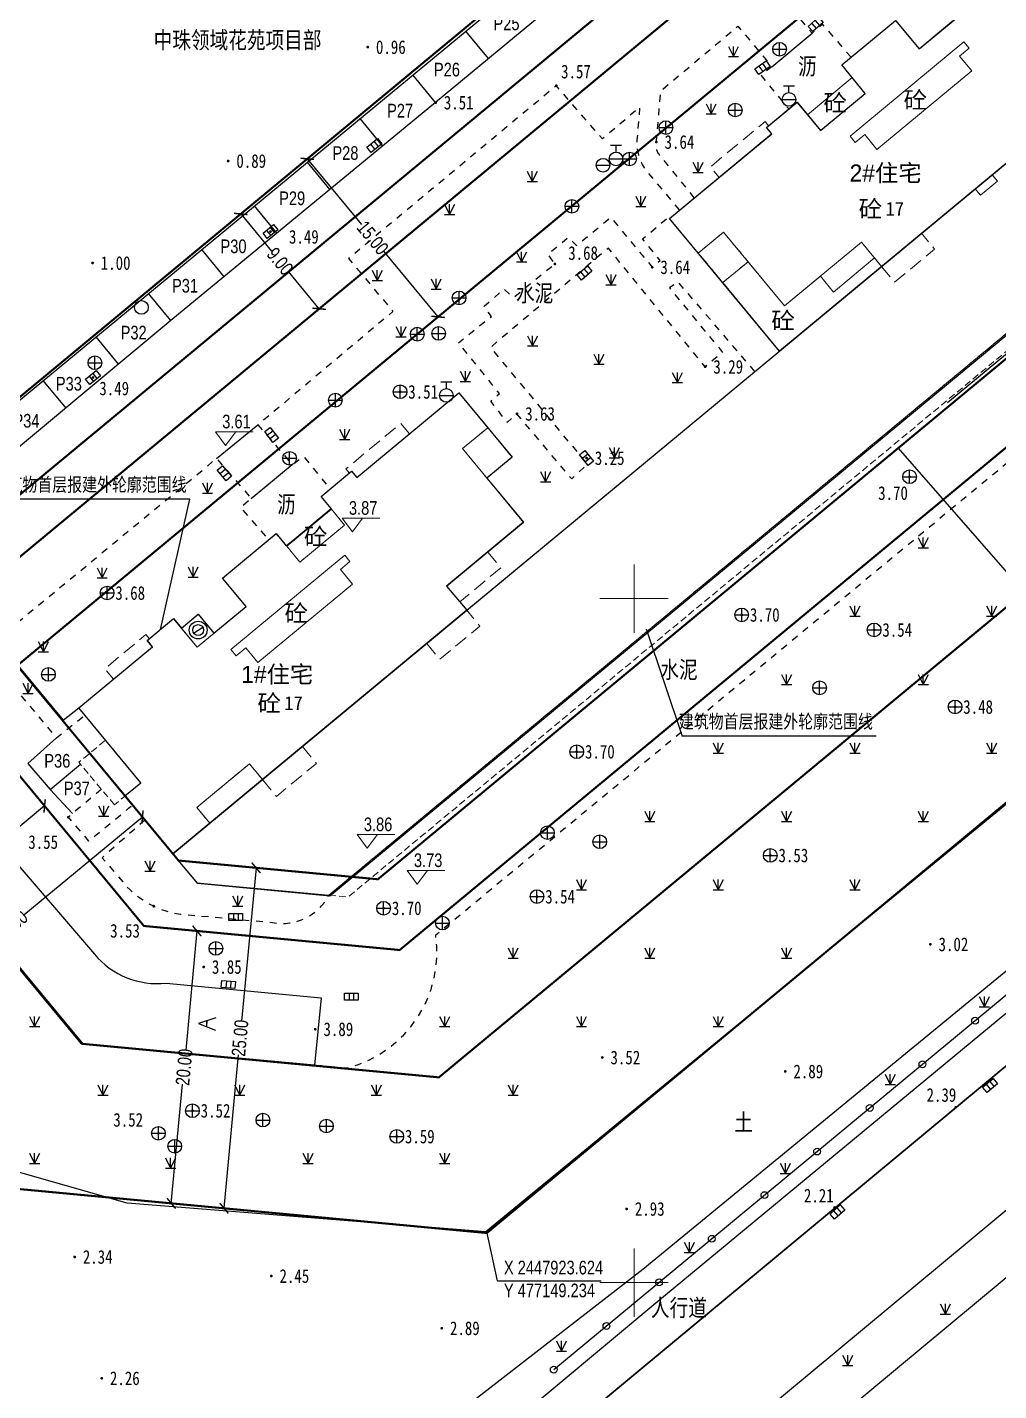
# Model space of a CAD drawing. Extents: x 477039 to 477331, y 2447846 to 2448149.
# Drawn here: x 477115.6 to 477186.7, y 2447912.1 to 2448011.8 of the extents above; entities that cross this region are included whole.
import ezdxf
from ezdxf.enums import TextEntityAlignment as Align

# ---------------------------------------------------------------- set-up
doc = ezdxf.new("R2010")
doc.units = 0
doc.header["$LTSCALE"] = 0.5
doc.header["$PDMODE"] = 34
doc.header["$PDSIZE"] = 0.2
for name, pattern in [('X32', [1.5, 1, -0.5]), ('X5', [3, 2, -1]), ('X6', [2, 1, -1])]:
    doc.linetypes.add(name, pattern=pattern)
doc.layers.get('0').update_dxf_attribs({"linetype": 'CONTINUOUS'})
doc.layers.get('Defpoints').update_dxf_attribs({"linetype": 'CONTINUOUS'})
doc.layers.add('ASSIST', color=7, linetype='CONTINUOUS', plot=False)
for name, color, linetype in [('DLSS', 4, 'CONTINUOUS'), ('GCD', 1, 'CONTINUOUS'), ('GXYZ', 2, 'CONTINUOUS'), ('JMD', 6, 'CONTINUOUS'), ('TK', 7, 'CONTINUOUS'), ('ZBTZ', 3, 'CONTINUOUS'), ('ZJ', 7, 'CONTINUOUS'), ('商业', 18, 'CONTINUOUS'), ('规划检验设计', 7, 'CONTINUOUS'), ('规划要素信息', 7, 'CONTINUOUS')]:
    doc.layers.add(name, color=color, linetype=linetype)
doc.styles.get("Standard").update_dxf_attribs({"font": 'rs.shx', "bigfont": 'hztxt.shx'})
doc.styles.add('正等线体', font='simhei.ttf')
doc.styles.add('细等线体', font='长等线体.TTF', dxfattribs={"width": 0.8})
doc.linetypes.add('1161', pattern='A,0,[149,AAA.SHX,S=0.15,R=0,X=0,Y=0],-1.6', length=1.6)
doc.linetypes.add('444', pattern='A,4.5,[145,AAA.SHX,S=1,R=0,X=0,Y=1],4.5,-0.5,[146,AAA.SHX,S=1,R=0,X=0,Y=0],-0.5', length=10)
doc.dimstyles.get("Standard").update_dxf_attribs({"dimtxt": 0.18, "dimasz": 0.18, "dimexe": 0.18, "dimexo": 0.0625, "dimgap": 0.09, "dimtad": 0, "dimtih": 1, "dimtoh": 1, "dimdec": 4, "dimzin": 0, "dimdsep": 46, "dimtxsty": 'Standard', "dimcen": 0.09, "dimadec": 0, "dimazin": 0, "dimtfac": 1, "dimtdec": 4, "dimtofl": 0, "dimtmove": 0, "dimatfit": 3, "dimfxl": 0, "dimtolj": 1, "dimtzin": 0, "dimarcsym": 0})

# ---------------------------------------------------------------- blocks, each defined once
blk = doc.blocks.new('gc043')
for p, q in [((-1, 0), (1, 0)), ((0, -1), (0, 1))]:
    blk.add_line(p, q)
blk.add_circle((0, 0), 1)
blk = doc.blocks.new('gc041')
for p, q in [((-1, 0.5), (1, 0.5)), ((-1, -0.5), (-1, 0.5)), ((-0.33, 0.5), (-0.33, -0.5)), ((0.33, 0.5), (0.33, -0.5)), ((1, 0.5), (1, -0.5)), ((1, -0.5), (-1, -0.5))]:
    blk.add_line(p, q)
blk = doc.blocks.new('gc042')
blk.add_line((-1, 0), (1, 0))
blk.add_circle((0, 0), 1)
blk = doc.blocks.new('gc188')
blk.add_circle((0, 0), 1)
blk = doc.blocks.new('gc133')
for p, q in [((-0.8, 2), (0.8, 2)), ((0, 1), (0, 2)), ((-1, 0), (1, 0))]:
    blk.add_line(p, q)
blk.add_circle((0, 0), 1)
blk = doc.blocks.new('gc290')
for points in [[(-0.9, 2.5), (0, 0), (0.9, 2.5)], [(0, 1.2), (-0.43, 1.2), (0.43, 1.2)]]:
    blk.add_lwpolyline(points)
blk = doc.blocks.new('gc170')
at = {"linetype": 'Continuous'}
blk.add_circle((0, 0), 0.5, dxfattribs=at)
blk = doc.blocks.new('gc124')
for p, q in [((-0.75, 1.5), (0, 0)), ((-0.75, 0), (0.75, 0)), ((0, 0), (0, 1.5)), ((0, 0), (0.75, 1.5))]:
    blk.add_line(p, q)
blk = doc.blocks.new('_ArchTick')
at = {"color": 0, "linetype": 'ByBlock', "const_width": 0.15}
blk.add_lwpolyline([(-0.5, -0.5), (0.5, 0.5)], dxfattribs=at)
blk = doc.blocks.new('*D46')
at = {"color": 0, "linetype": 'Continuous', "lineweight": -2}
for p, q in [((477128.029, 2447945.706), (477127.209, 2447936.982)), ((477133.443, 2447945.197), (477127.849, 2447945.722)), ((477126.157, 2447925.793), (477126.977, 2447934.517)), ((477131.571, 2447925.284), (477125.978, 2447925.81))]:
    blk.add_line(p, q, dxfattribs=at)
at = {"layer": 'Defpoints', "color": 0, "linetype": 'Continuous'}
for p in [(477128.029, 2447945.706), (477133.505, 2447945.191), (477131.633, 2447925.279)]:
    blk.add_point(p, dxfattribs=at)
at = {"color": 0, "linetype": 'Continuous', "lineweight": -2, "xscale": 0.7, "yscale": 0.7, "zscale": 0.7}
for p, rotation in [((477128.029, 2447945.706), 84.6298051148833), ((477126.157, 2447925.793), 264.6298051148833)]:
    blk.add_blockref('_ArchTick', p, dxfattribs=dict(at, rotation=rotation))
at = {"color": 0, "linetype": 'Continuous', "insert": (477127.093, 2447935.749), "char_height": 1, "attachment_point": 5, "rotation": 84.62981, "style": '细等线体'}
blk.add_mtext('\\A1;20.00', dxfattribs=at)
blk = doc.blocks.new('*D47')
at = {"color": 0, "linetype": 'Continuous', "lineweight": -2}
for p, q in [((477131.176, 2447950.432), (477132.534, 2447950.304)), ((477132.354, 2447950.321), (477131.3, 2447939.108)), ((477130.015, 2447925.431), (477131.069, 2447936.643)), ((477128.837, 2447925.541), (477130.194, 2447925.414))]:
    blk.add_line(p, q, dxfattribs=at)
at = {"layer": 'Defpoints', "color": 0, "linetype": 'Continuous'}
for p in [(477131.114, 2447950.438), (477132.354, 2447950.321), (477128.774, 2447925.547)]:
    blk.add_point(p, dxfattribs=at)
at = {"color": 0, "linetype": 'Continuous', "lineweight": -2, "xscale": 0.7, "yscale": 0.7, "zscale": 0.7}
for p, rotation in [((477132.354, 2447950.321), 84.6298051163358), ((477130.015, 2447925.431), 264.6298051163358)]:
    blk.add_blockref('_ArchTick', p, dxfattribs=dict(at, rotation=rotation))
at = {"color": 0, "linetype": 'Continuous', "insert": (477131.185, 2447937.876), "char_height": 1, "attachment_point": 5, "rotation": 84.62981, "style": '细等线体'}
blk.add_mtext('\\A1;25.00', dxfattribs=at)
blk = doc.blocks.new('*D48')
at = {"color": 0, "linetype": 'Continuous', "lineweight": -2}
for p, q in [((477115.491, 2447956.528), (477117.005, 2447954.701)), ((477116.89, 2447954.84), (477110.142, 2447949.251)), ((477101.486, 2447942.083), (477108.235, 2447947.672)), ((477100.088, 2447943.772), (477101.601, 2447941.945))]:
    blk.add_line(p, q, dxfattribs=at)
at = {"layer": 'Defpoints', "color": 0, "linetype": 'Continuous'}
for p in [(477115.452, 2447956.577), (477116.89, 2447954.84), (477100.048, 2447943.82)]:
    blk.add_point(p, dxfattribs=at)
at = {"color": 0, "linetype": 'Continuous', "lineweight": -2, "xscale": 0.7, "yscale": 0.7, "zscale": 0.7}
for p, rotation in [((477116.89, 2447954.84), 39.62991727155428), ((477101.486, 2447942.083), 219.6299172715542)]:
    blk.add_blockref('_ArchTick', p, dxfattribs=dict(at, rotation=rotation))
at = {"color": 0, "linetype": 'Continuous', "insert": (477109.188, 2447948.462), "char_height": 1, "attachment_point": 5, "rotation": 39.62992, "style": '细等线体'}
blk.add_mtext('\\A1;20.00', dxfattribs=at)
blk = doc.blocks.new('*D49')
at = {"color": 0, "linetype": 'Continuous', "lineweight": -2}
for p, q in [((477120.139, 2447958.756), (477124.163, 2447953.897)), ((477124.048, 2447954.035), (477115.374, 2447946.852)), ((477104.794, 2447938.09), (477113.467, 2447945.273)), ((477100.884, 2447942.81), (477104.908, 2447937.951))]:
    blk.add_line(p, q, dxfattribs=at)
at = {"layer": 'Defpoints', "color": 0, "linetype": 'Continuous'}
for p in [(477120.099, 2447958.804), (477124.048, 2447954.035), (477100.844, 2447942.858)]:
    blk.add_point(p, dxfattribs=at)
at = {"color": 0, "linetype": 'Continuous', "lineweight": -2, "xscale": 0.7, "yscale": 0.7, "zscale": 0.7}
for p, rotation in [((477124.048, 2447954.035), 39.62991727020817), ((477104.794, 2447938.09), 219.6299172702082)]:
    blk.add_blockref('_ArchTick', p, dxfattribs=dict(at, rotation=rotation))
at = {"color": 0, "linetype": 'Continuous', "insert": (477114.421, 2447946.063), "char_height": 1, "attachment_point": 5, "rotation": 39.62992, "style": '细等线体'}
blk.add_mtext('\\A1;25.00', dxfattribs=at)
blk = doc.blocks.new('*D50')
at = {"color": 0, "linetype": 'Continuous', "lineweight": -2}
for p, q in [((477132.714, 2447999.34), (477131.099, 2447998.003)), ((477131.238, 2447998.118), (477133.486, 2447995.403)), ((477136.978, 2447991.186), (477134.73, 2447993.901)), ((477138.455, 2447992.409), (477136.84, 2447991.071))]:
    blk.add_line(p, q, dxfattribs=at)
at = {"layer": 'Defpoints', "color": 0, "linetype": 'Continuous'}
for p in [(477132.762, 2447999.38), (477131.238, 2447998.118), (477138.503, 2447992.449)]:
    blk.add_point(p, dxfattribs=at)
at = {"color": 0, "linetype": 'Continuous', "lineweight": -2, "xscale": 0.7, "yscale": 0.7, "zscale": 0.7}
for p, rotation in [((477131.238, 2447998.118), 129.6293051968561), ((477136.978, 2447991.186), 309.6293051968562)]:
    blk.add_blockref('_ArchTick', p, dxfattribs=dict(at, rotation=rotation))
at = {"color": 0, "linetype": 'Continuous', "insert": (477134.108, 2447994.652), "char_height": 1, "attachment_point": 5, "rotation": 309.62931, "style": '细等线体'}
blk.add_mtext('\\A1;9.00', dxfattribs=at)
blk = doc.blocks.new('*D51')
at = {"color": 0, "linetype": 'Continuous', "lineweight": -2}
for p, q in [((477135.891, 2448001.972), (477136.242, 2448002.262)), ((477136.103, 2448002.147), (477140.071, 2447997.356)), ((477145.671, 2447990.594), (477141.703, 2447995.385)), ((477145.459, 2447990.419), (477145.809, 2447990.709))]:
    blk.add_line(p, q, dxfattribs=at)
at = {"layer": 'Defpoints', "color": 0, "linetype": 'Continuous'}
for p in [(477135.843, 2448001.932), (477136.103, 2448002.147), (477145.41, 2447990.379)]:
    blk.add_point(p, dxfattribs=at)
at = {"color": 0, "linetype": 'Continuous', "lineweight": -2, "xscale": 0.7, "yscale": 0.7, "zscale": 0.7}
for p, rotation in [((477136.103, 2448002.147), 129.6293051971629), ((477145.671, 2447990.594), 309.6293051971628)]:
    blk.add_blockref('_ArchTick', p, dxfattribs=dict(at, rotation=rotation))
at = {"color": 0, "linetype": 'Continuous', "insert": (477140.887, 2447996.371), "char_height": 1, "attachment_point": 5, "rotation": 309.62931, "style": '细等线体'}
blk.add_mtext('\\A1;15.00', dxfattribs=at)
blk = doc.blocks.new('gc011')
for p, q in [((-0.67, -0.44), (0.67, 0.44)), ((0.8, 0), (0.8, 0))]:
    blk.add_line(p, q)
for radius in [1.3, 0.8]:
    blk.add_circle((0, 0), radius)
blk = doc.blocks.new('GC200')
at = {"linetype": 'Continuous', "const_width": 0.2, "flags": 128}
blk.add_lwpolyline([(-0.1, 0, 1), (0.1, 0, 1)], format="xyb", close=True, dxfattribs=at)

msp = doc.modelspace()

# ---------------------------------------------------------------- linework, layer by layer
at = {"color": 10, "linetype": 'Continuous', "const_width": 0.15, "flags": 128}
msp.add_lwpolyline([(477138.842, 2448044.767), (477158.666, 2448020.832), (477086.063, 2447960.707), (477114.033, 2447926.933), (477149.234, 2447923.624), (477275.025, 2448027.799), (477211.297, 2448104.762)], close=True, dxfattribs=at)
at = {"color": 10, "linetype": 'X5', "const_width": 0.15, "flags": 128}
for points in [[(477169.798, 2448018.365), (477107.207, 2447966.532), (477124.153, 2447946.07), (477142.858, 2447944.312), (477256.878, 2448038.739), (477209.094, 2448096.446), (477147.423, 2448045.381), (477169.798, 2448018.365)], [(477149.734, 2448047.294), (477175.936, 2448015.658), (477114.885, 2447965.1), (477126.683, 2447950.854), (477141.264, 2447949.483), (477251.379, 2448040.676), (477206.784, 2448094.533)]]:
    msp.add_lwpolyline(points, dxfattribs=at)
at = {"color": 10, "linetype": 'Continuous', "flags": 128}
for points in [[(477179.326, 2447981.005), (477203.461, 2447953.419)], [(477149.234, 2447923.624), (477149.982, 2447920.131), (477157.606, 2447920.131)]]:
    msp.add_lwpolyline(points, dxfattribs=at)
at = {"layer": 'ASSIST', "linetype": 'Continuous', "flags": 128}
msp.add_lwpolyline([(477154.129, 2447913.64), (477203.68, 2447954.654)], dxfattribs=at)
at = {"layer": 'DLSS', "linetype": 'Continuous', "flags": 128}
msp.add_lwpolyline([(477310, 2448026.798), (477240.931, 2447969.724), (477199.53, 2447935.513), (477144.651, 2447889.919), (477147.066, 2447887.013), (477201.941, 2447932.603), (477243.338, 2447966.811), (477310, 2448021.896)], dxfattribs=at)
at = {"layer": 'DLSS', "linetype": 'X6', "flags": 128}
for points in [[(477175.872, 2448009.575), (477173.785, 2448012.001), (477173.017, 2448011.34), (477170.594, 2448014.289), (477180.01, 2448022.043), (477184.21, 2448017.003)], [(477168.834, 2447986.599), (477163.225, 2447993.145), (477162.595, 2447992.709), (477166.478, 2447987.997), (477165.202, 2447986.945), (477158.122, 2447995.623), (477149.503, 2447988.359), (477156.568, 2447979.829), (477155.443, 2447978.746), (477151.438, 2447983.506), (477150.726, 2447982.866), (477149.526, 2447984.434), (477150.156, 2447984.993), (477147.154, 2447988.7), (477149.565, 2447990.619), (477149.042, 2447991.364), (477150.486, 2447992.632), (477151.161, 2447991.999), (477154.209, 2447994.461), (477153.697, 2447995.159), (477155.186, 2447996.415), (477155.788, 2447995.808), (477158.294, 2447997.87), (477161.326, 2447994.225), (477161.902, 2447994.706), (477160.628, 2447996.303), (477162.528, 2447997.874)], [(477113.359, 2447966.974), (477129.459, 2447980.24), (477132.001, 2447977.328), (477131.235, 2447976.643), (477133.281, 2447974.285)], [(477121.041, 2447956.062), (477118.617, 2447954.016), (477120.104, 2447952.275), (477123.036, 2447954.67), (477123.328, 2447954.905)]]:
    msp.add_lwpolyline(points, dxfattribs=at)
for points in [[(477164.409, 2447999.296), (477161.97, 2448002.315, -0.25683), (477161.634, 2448003.379), (477161.964, 2448007.126), (477167.598, 2448011.847), (477170.069, 2448008.881), (477169.289, 2448008.234), (477171.312, 2448005.796)], [(477136.634, 2447935.901), (477139.059, 2447935.699, 0.382033), (477145.495, 2447945.416), (477222.588, 2448009.104), (477222.731, 2448009.22)], [(477163.335, 2447998.406), (477160.842, 2448001.37, -0.174598), (477160.239, 2448003.541), (477160.438, 2448005.931), (477157.69, 2448003.601), (477154.317, 2448007.49), (477139.122, 2447994.858), (477142.37, 2447990.991), (477132.489, 2447982.691), (477135.002, 2447979.794), (477135.821, 2447980.398), (477137.772, 2447978.007)], [(477111.076, 2447969.72), (477109.986, 2447969.786, 0.309202), (477110.679, 2447963.773), (477111.585, 2447962.537), (477113.911, 2447964.396), (477117.767, 2447959.811), (477119.832, 2447961.476)], [(477124.232, 2447953.815), (477121.099, 2447951.062), (477122.925, 2447948.929, 0.183807), (477127.136, 2447946.907), (477133.569, 2447946.326, 0.332739), (477137.687, 2447948.325)]]:
    msp.add_lwpolyline(points, format="xyb", dxfattribs=at)
at = {"layer": 'DLSS', "linetype": 'Continuous', "const_width": 0.125, "flags": 128}
msp.add_lwpolyline([(477092.279, 2447953.201), (477083.058, 2447945.599, 0.257337), (477083.036, 2447939.386), (477085.124, 2447936.656), (477099.959, 2447918.751), (477115.255, 2447900.55), (477118.328, 2447903.305), (477119.258, 2447902.454, 0.395981), (477145.799, 2447901.482), (477196.355, 2447943.423), (477258.193, 2447994.519), (477266.458, 2448001.311, 0.302954), (477268.495, 2448009.535)], format="xyb", dxfattribs=at)
at = {"layer": 'JMD', "linetype": '444', "flags": 128}
for points in [[(477251.806, 2448055.608), (477211.313, 2448104.375), (477189.559, 2448086.436), (477139.189, 2448044.837), (477159.048, 2448020.848), (477105.393, 2447976.522), (477107.031, 2447974.614)], [(477110.169, 2447970.811), (477118.236, 2447961.11), (477119.389, 2447962.011)]]:
    msp.add_lwpolyline(points, dxfattribs=at)
at = {"layer": 'JMD', "linetype": 'Continuous', "lineweight": 0, "flags": 128}
for points in [[(477239.533, 2448043.491), (477244.829, 2448037.1), (477137.687, 2447948.325), (477128.028, 2447949.232), (477126.216, 2447951.419)], [(477184.417, 2448013.148), (477180.843, 2448010.179), (477179.114, 2448012.261), (477175.187, 2448009.007), (477175.952, 2448008.083), (477172.68, 2448005.371), (477171.914, 2448006.295), (477169.681, 2448004.445), (477170.064, 2448003.983), (477162.598, 2447997.795), (477164.7, 2447995.253), (477166.548, 2447996.784), (477171.014, 2447991.394), (477176.636, 2447996.052), (477178.103, 2447994.281), (477184.956, 2447999.959), (477185.339, 2447999.497), (477186.571, 2448000.518), (477186.188, 2448000.98), (477193.041, 2448006.658)], [(477172.68, 2448005.371), (477173.637, 2448004.216), (477176.91, 2448006.928), (477175.952, 2448008.083)], [(477170.635, 2447988.091), (477147.76, 2447969.147)]]:
    msp.add_lwpolyline(points, dxfattribs=at)
at = {"layer": 'JMD', "linetype": 'X32', "lineweight": 0, "flags": 128}
msp.add_lwpolyline([(477137.687, 2447948.325), (477139.095, 2447948.193), (477245.467, 2448036.33), (477244.829, 2448037.1)], close=True, dxfattribs=at)
at = {"layer": 'JMD', "linetype": 'Continuous', "flags": 128}
msp.add_lwpolyline([(477218.143, 2448013.461), (477182.934, 2447984.307)], dxfattribs=at)
at = {"layer": 'JMD', "linetype": 'Continuous', "lineweight": 0, "flags": 128}
for points in [[(477184.116, 2448010.691), (477175.8, 2448003.8), (477176.182, 2448003.338), (477176.875, 2448003.913), (477177.769, 2448002.835), (477184.699, 2448008.577), (477183.806, 2448009.655), (477184.499, 2448010.229)], [(477166.487, 2447993.097), (477170.635, 2447988.091), (477178.103, 2447994.281), (477177.593, 2447994.897), (477174.589, 2447992.408), (477173.632, 2447993.563), (477171.014, 2447991.394), (477168.335, 2447994.628)], [(477147.194, 2447985.034), (477139.724, 2447978.845), (477139.342, 2447979.307), (477137.109, 2447977.457), (477137.874, 2447976.533), (477134.601, 2447973.821), (477133.837, 2447974.745), (477129.909, 2447971.492), (477131.631, 2447969.413), (477128.051, 2447966.446), (477126.328, 2447968.525), (477124.404, 2447966.93), (477124.786, 2447966.468), (477119.396, 2447962.002), (477123.926, 2447956.535), (477122.771, 2447955.577), (477126.216, 2447951.419), (477126.28, 2447951.342), (477128.975, 2447953.575), (477128.975, 2447953.575), (477128.018, 2447954.73), (477131.868, 2447957.92), (477132.826, 2447956.765), (477132.826, 2447956.765), (477147.764, 2447969.143), (477146.297, 2447970.914), (477151.918, 2447975.571), (477147.451, 2447980.962), (477149.299, 2447982.493)], [(477134.601, 2447973.821), (477135.558, 2447972.666), (477138.832, 2447975.376), (477137.874, 2447976.533)], [(477130.522, 2447966.285), (477130.904, 2447965.823), (477131.598, 2447966.397), (477132.491, 2447965.319), (477139.421, 2447971.061), (477138.528, 2447972.139), (477139.221, 2447972.713), (477138.838, 2447973.175)], [(477126.902, 2447967.832), (477128.134, 2447968.853), (477129.283, 2447967.467), (477128.051, 2447966.446)]]:
    msp.add_lwpolyline(points, close=True, dxfattribs=at)
at = {"layer": 'JMD', "linetype": 'X5', "lineweight": 0, "flags": 128}
for points in [[(477169.842, 2448004.565), (477169.587, 2448004.873), (477165.583, 2448001.555), (477166.216, 2448000.791), (477170.07, 2448003.975), (477169.688, 2448004.437)], [(477164.7, 2447995.253), (477166.487, 2447993.097), (477168.335, 2447994.628), (477166.548, 2447996.784)], [(477178.103, 2447994.281), (477179.06, 2447993.126), (477181.986, 2447995.55), (477181.029, 2447996.705)], [(477143.575, 2447982.035), (477142.937, 2447982.805), (477138.933, 2447979.488), (477139.188, 2447979.18), (477139.342, 2447979.307), (477139.724, 2447978.845)], [(477149.299, 2447982.493), (477151.085, 2447980.34), (477149.236, 2447978.81), (477147.451, 2447980.962)], [(477149.3, 2447973.402), (477150.257, 2447972.247), (477147.254, 2447969.759), (477146.297, 2447970.914)], [(477144.838, 2447966.718), (477145.795, 2447965.563), (477148.721, 2447967.988), (477147.764, 2447969.143)], [(477124.558, 2447967.057), (477124.303, 2447967.365), (477121.299, 2447964.877), (477121.937, 2447964.107), (477124.786, 2447966.468), (477124.404, 2447966.93)], [(477132.826, 2447956.765), (477133.847, 2447955.533), (477136.773, 2447957.957), (477135.752, 2447959.19)], [(477128.018, 2447954.73), (477128.975, 2447953.575), (477132.826, 2447956.765), (477131.868, 2447957.92)]]:
    msp.add_lwpolyline(points, close=True, dxfattribs=at)
at = {"layer": 'JMD', "linetype": 'X32', "lineweight": 0, "flags": 128}
msp.add_lwpolyline([(477121.994, 2447954.922), (477121.994, 2447954.922), (477119.396, 2447958.033), (477121.346, 2447959.648), (477123.032, 2447957.613), (477123.926, 2447956.535), (477121.994, 2447954.922)], dxfattribs=at)
at = {"layer": 'JMD', "flags": 128}
msp.add_lwpolyline([(477137.106, 2447940.806), (477136.634, 2447935.901), (477119.703, 2447937.464), (477110.422, 2447948.633), (477114.078, 2447951.544), (477120.538, 2447944.005, 0.251803), (477125.782, 2447941.892)], format="xyb", close=True, dxfattribs=at)
at = {"layer": 'TK', "linetype": 'Continuous', "lineweight": 0}
for p, q in [((477160, 2447967.5), (477160, 2447972.5)), ((477157.5, 2447970), (477162.5, 2447970)), ((477160, 2447917.5), (477160, 2447922.5)), ((477157.5, 2447920), (477162.5, 2447920))]:
    msp.add_line(p, q, dxfattribs=at)
at = {"layer": 'ZBTZ', "linetype": '1161', "flags": 128}
for points in [[(477159.048, 2448020.848), (477163.043, 2448024.274), (477164.783, 2448022.245), (477145.488, 2448006.256), (477126.118, 2447990.325), (477110.723, 2447977.507), (477109.045, 2447979.538), (477108.852, 2447979.579)], [(477149.344, 2448009.468), (477147.693, 2448011.467)], [(477145.484, 2448006.274), (477143.83, 2448008.276)], [(477218.801, 2448005.924), (477231.006, 2447990.925), (477149.166, 2447923.71), (477122.929, 2447925.797), (477114.802, 2447928.131), (477114.1, 2447927.142), (477112.605, 2447928.48), (477099.078, 2447945.071)], [(477141.625, 2448003.08), (477139.968, 2448005.085)], [(477137.765, 2447999.886), (477136.106, 2448001.894)], [(477133.905, 2447996.692), (477132.243, 2447998.703)], [(477130.046, 2447993.498), (477128.381, 2447995.513)], [(477126.118, 2447990.325), (477124.489, 2447992.297)], [(477122.326, 2447987.109), (477120.656, 2447989.131)], [(477132.632, 2447904.222), (477133.516, 2447908.435), (477142.817, 2447907.177), (477160.654, 2447920.992), (477195.791, 2447949.835), (477241.219, 2447987.536)], [(477118.466, 2447983.915), (477116.794, 2447985.94)], [(477129.459, 2447980.24), (477132.489, 2447982.691)], [(477132.001, 2447977.328), (477135.002, 2447979.794)], [(477117.767, 2447959.811), (477115.675, 2447957.94), (477117.297, 2447956.045), (477118.899, 2447954.324), (477118.933, 2447954.283)], [(477121.469, 2447959.5), (477121.47, 2447959.501)], [(477117.297, 2447956.045), (477119.519, 2447957.885)]]:
    msp.add_lwpolyline(points, dxfattribs=at)
at = {"layer": 'ZBTZ', "linetype": '1161', "elevation": 3.713, "flags": 128}
msp.add_lwpolyline([(477170.069, 2448008.881), (477173.017, 2448011.34)], dxfattribs=at)
at = {"layer": 'ZBTZ', "color": 4, "flags": 128}
msp.add_lwpolyline([(477118.328, 2447903.305), (477123.679, 2447904.775), (477143.632, 2447903.543), (477161.601, 2447918.519), (477195.881, 2447946.855), (477268.871, 2448006.954)], dxfattribs=at)
at = {"layer": 'ZJ', "linetype": 'Continuous', "lineweight": 0, "flags": 128}
for points in [[(477130.882, 2447982.195), (477130.132, 2447981.195), (477129.382, 2447982.195), (477132.143, 2447982.195)], [(477140.147, 2447975.874), (477139.397, 2447974.874), (477138.647, 2447975.874), (477141.409, 2447975.874)], [(477141.24, 2447952.749), (477140.49, 2447951.749), (477139.74, 2447952.749), (477142.501, 2447952.749)], [(477144.9, 2447950.123), (477144.15, 2447949.123), (477143.4, 2447950.123), (477146.161, 2447950.123)]]:
    msp.add_lwpolyline(points, dxfattribs=at)
at = {"layer": '商业', "color": 10, "linetype": 'Continuous', "lineweight": -3}
msp.add_lwpolyline([(477126.274, 2447951.353), (477199.518, 2448012.011), (477193.523, 2448019.25), (477205.922, 2448029.519), (477206.752, 2448028.518), (477209.909, 2448031.133), (477216.479, 2448023.2), (477219.328, 2448025.56), (477219.711, 2448025.098), (477234.884, 2448037.664), (477233.927, 2448038.819), (477239.549, 2448043.475), (477244.907, 2448037.006), (477137.744, 2447948.256), (477128.085, 2447949.165)], close=True, dxfattribs=at).dxf.unprotected_set("ltscale", 0)
at = {"layer": '规划检验设计', "color": 170, "linetype": 'X5', "lineweight": -3, "ltscale": 0.5, "const_width": 0.15}
msp.add_lwpolyline([(477098.043, 2447963.487), (477166.283, 2448020), (477147.307, 2448042.913), (477166.986, 2448059.209), (477167.719, 2448058.324), (477173.495, 2448063.108), (477173.017, 2448063.685), (477193.119, 2448080.333), (477193.662, 2448079.678), (477199.438, 2448084.462), (477198.641, 2448085.425), (477212.158, 2448096.619), (477231.293, 2448073.513), (477228.386, 2448071.105), (477261.617, 2448030.978), (477145.727, 2447935.003), (477119.599, 2447937.459)], close=True, dxfattribs=at)
at = {"layer": '规划检验设计', "color": 10, "linetype": 'Continuous', "lineweight": -3}
for points in [[(477162.598, 2447997.795), (477170.069, 2448003.982), (477169.686, 2448004.445), (477171.92, 2448006.294), (477173.642, 2448004.215), (477176.915, 2448006.926), (477175.193, 2448009.005), (477179.121, 2448012.258), (477180.843, 2448010.179), (477184.425, 2448013.145), (477182.703, 2448015.224), (477184.628, 2448016.819), (477185.011, 2448016.357), (477191.557, 2448021.778), (477199.594, 2448012.074), (477170.635, 2447988.091)], [(477119.39, 2447962.012), (477124.781, 2447966.477), (477124.399, 2447966.939), (477126.324, 2447968.534), (477126.898, 2447967.841), (477128.131, 2447968.861), (477129.279, 2447967.475), (477131.628, 2447969.42), (477129.906, 2447971.5), (477133.834, 2447974.753), (477134.567, 2447973.867), (477135.183, 2447974.378), (477135.183, 2447974.378), (477137.839, 2447976.576), (477137.107, 2447977.464), (477139.341, 2447979.314), (477139.723, 2447978.851), (477147.194, 2447985.039), (477151.085, 2447980.34), (477149.236, 2447978.81), (477151.915, 2447975.575), (477146.293, 2447970.918), (477147.76, 2447969.147), (477126.272, 2447951.351), (477122.763, 2447955.587), (477123.919, 2447956.544)]]:
    msp.add_lwpolyline(points, close=True, dxfattribs=at).dxf.unprotected_set("ltscale", 0)
at = {"layer": '规划要素信息', "color": 10, "ltscale": 0.5, "flags": 128}
for points in [[(477127.521, 2447977.261), (477113.321, 2447977.261)], [(477125.361, 2447967.737), (477127.521, 2447977.261)], [(477160.878, 2447967.788), (477163.514, 2447959.945)], [(477177.714, 2447959.945), (477163.514, 2447959.945)]]:
    msp.add_lwpolyline(points, dxfattribs=at)

# ---------------------------------------------------------------- block references
at = {"layer": 'GCD', "linetype": 'Continuous', "lineweight": 0}
ref = msp.add_blockref('GC200', (477140.524, 2448010.312, 0.96), dxfattribs=dict(at, xscale=0.5, yscale=0.5, zscale=0.5))
ref.add_attrib('height', '0.96', dxfattribs={"linetype": 'Continuous', "lineweight": 0, "height": 1, "style": '正等线体', "width": 0.8}).set_placement((477141.124, 2448010.312, 0.96), align=Align.MIDDLE_LEFT)
ref = msp.add_blockref('GC200', (477154.317, 2448007.49, 3.569), dxfattribs=dict(at, xscale=0.5, yscale=0.5, zscale=0.5))
ref.add_attrib('height', '3.57', dxfattribs={"linetype": 'Continuous', "lineweight": 0, "height": 1, "style": '正等线体', "width": 0.8}).set_placement((477154.664, 2448008.527, 3.569), align=Align.MIDDLE_LEFT)
ref = msp.add_blockref('GC200', (477145.488, 2448006.256, 3.51), dxfattribs=dict(at, xscale=0.5, yscale=0.5, zscale=0.5))
ref.add_attrib('height', '3.51', dxfattribs={"linetype": 'Continuous', "lineweight": 0, "height": 1, "style": '正等线体', "width": 0.8}).set_placement((477146.088, 2448006.256, 3.51), align=Align.MIDDLE_LEFT)
ref = msp.add_blockref('GC200', (477161.634, 2448003.379, 3.643), dxfattribs=dict(at, xscale=0.5, yscale=0.5, zscale=0.5))
ref.add_attrib('height', '3.64', dxfattribs={"linetype": 'Continuous', "lineweight": 0, "height": 1, "style": '正等线体', "width": 0.8}).set_placement((477162.234, 2448003.379, 3.643), align=Align.MIDDLE_LEFT)
ref = msp.add_blockref('GC200', (477130.315, 2448001.987, 0.89), dxfattribs=dict(at, xscale=0.5, yscale=0.5, zscale=0.5))
ref.add_attrib('height', '0.89', dxfattribs={"linetype": 'Continuous', "lineweight": 0, "height": 1, "style": '正等线体', "width": 0.8}).set_placement((477130.915, 2448001.987, 0.89), align=Align.MIDDLE_LEFT)
ref = msp.add_blockref('GC200', (477133.411, 2447996.828, 3.486), dxfattribs=dict(at, xscale=0.5, yscale=0.5, zscale=0.5))
ref.add_attrib('height', '3.49', dxfattribs={"linetype": 'Continuous', "lineweight": 0, "height": 1, "style": '正等线体', "width": 0.8}).set_placement((477134.762, 2447996.447, 3.486), align=Align.MIDDLE_LEFT)
ref = msp.add_blockref('GC200', (477154.209, 2447994.461, 3.679), dxfattribs=dict(at, xscale=0.5, yscale=0.5, zscale=0.5))
ref.add_attrib('height', '3.68', dxfattribs={"linetype": 'Continuous', "lineweight": 0, "height": 1, "style": '正等线体', "width": 0.8}).set_placement((477155.186, 2447995.26, 3.679), align=Align.MIDDLE_LEFT)
ref = msp.add_blockref('GC200', (477120.398, 2447994.533, 1), dxfattribs=dict(at, xscale=0.5, yscale=0.5, zscale=0.5))
ref.add_attrib('height', '1.00', dxfattribs={"linetype": 'Continuous', "lineweight": 0, "height": 1, "style": '正等线体', "width": 0.8}).set_placement((477120.998, 2447994.533, 1), align=Align.MIDDLE_LEFT)
ref = msp.add_blockref('GC200', (477161.326, 2447994.225, 3.644), dxfattribs=dict(at, xscale=0.5, yscale=0.5, zscale=0.5))
ref.add_attrib('height', '3.64', dxfattribs={"linetype": 'Continuous', "lineweight": 0, "height": 1, "style": '正等线体', "width": 0.8}).set_placement((477161.926, 2447994.225, 3.644), align=Align.MIDDLE_LEFT)
ref = msp.add_blockref('GC200', (477165.202, 2447986.945, 3.288), dxfattribs=dict(at, xscale=0.5, yscale=0.5, zscale=0.5))
ref.add_attrib('height', '3.29', dxfattribs={"linetype": 'Continuous', "lineweight": 0, "height": 1, "style": '正等线体', "width": 0.8}).set_placement((477165.802, 2447986.945, 3.288), align=Align.MIDDLE_LEFT)
ref = msp.add_blockref('GC200', (477120.438, 2447986.162, 3.486), dxfattribs=dict(at, xscale=0.5, yscale=0.5, zscale=0.5))
ref.add_attrib('height', '3.49', dxfattribs={"linetype": 'Continuous', "lineweight": 0, "height": 1, "style": '正等线体', "width": 0.8}).set_placement((477120.891, 2447985.364, 3.486), align=Align.MIDDLE_LEFT)
ref = msp.add_blockref('GC200', (477142.887, 2447985.115, 3.508), dxfattribs=dict(at, xscale=0.5, yscale=0.5, zscale=0.5))
ref.add_attrib('height', '3.51', dxfattribs={"linetype": 'Continuous', "lineweight": 0, "height": 1, "style": '正等线体', "width": 0.8}).set_placement((477143.487, 2447985.115, 3.508), align=Align.MIDDLE_LEFT)
ref = msp.add_blockref('GC200', (477151.438, 2447983.506, 3.625), dxfattribs=dict(at, xscale=0.5, yscale=0.5, zscale=0.5))
ref.add_attrib('height', '3.63', dxfattribs={"linetype": 'Continuous', "lineweight": 0, "height": 1, "style": '正等线体', "width": 0.8}).set_placement((477152.038, 2447983.506, 3.625), align=Align.MIDDLE_LEFT)
ref = msp.add_blockref('GC200', (477156.529, 2447980.269, 3.245), dxfattribs=dict(at, xscale=0.5, yscale=0.5, zscale=0.5))
ref.add_attrib('height', '3.25', dxfattribs={"linetype": 'Continuous', "lineweight": 0, "height": 1, "style": '正等线体', "width": 0.8}).set_placement((477157.129, 2447980.269, 3.245), align=Align.MIDDLE_LEFT)
ref = msp.add_blockref('GC200', (477180.147, 2447978.903, 3.695), dxfattribs=dict(at, xscale=0.5, yscale=0.5, zscale=0.5))
ref.add_attrib('height', '3.70', dxfattribs={"linetype": 'Continuous', "lineweight": 0, "height": 1, "style": '正等线体', "width": 0.8}).set_placement((477177.854, 2447977.714, 3.695), align=Align.MIDDLE_LEFT)
ref = msp.add_blockref('GC200', (477121.462, 2447970.411, 3.684), dxfattribs=dict(at, xscale=0.5, yscale=0.5, zscale=0.5))
ref.add_attrib('height', '3.68', dxfattribs={"linetype": 'Continuous', "lineweight": 0, "height": 1, "style": '正等线体', "width": 0.8}).set_placement((477122.062, 2447970.411, 3.684), align=Align.MIDDLE_LEFT)
ref = msp.add_blockref('GC200', (477167.873, 2447968.812, 3.702), dxfattribs=dict(at, xscale=0.5, yscale=0.5, zscale=0.5))
ref.add_attrib('height', '3.70', dxfattribs={"linetype": 'Continuous', "lineweight": 0, "height": 1, "style": '正等线体', "width": 0.8}).set_placement((477168.473, 2447968.812, 3.702), align=Align.MIDDLE_LEFT)
ref = msp.add_blockref('GC200', (477177.561, 2447967.713, 3.537), dxfattribs=dict(at, xscale=0.5, yscale=0.5, zscale=0.5))
ref.add_attrib('height', '3.54', dxfattribs={"linetype": 'Continuous', "lineweight": 0, "height": 1, "style": '正等线体', "width": 0.8}).set_placement((477178.161, 2447967.713, 3.537), align=Align.MIDDLE_LEFT)
ref = msp.add_blockref('GC200', (477183.477, 2447962.081, 3.478), dxfattribs=dict(at, xscale=0.5, yscale=0.5, zscale=0.5))
ref.add_attrib('height', '3.48', dxfattribs={"linetype": 'Continuous', "lineweight": 0, "height": 1, "style": '正等线体', "width": 0.8}).set_placement((477184.077, 2447962.081, 3.478), align=Align.MIDDLE_LEFT)
ref = msp.add_blockref('GC200', (477155.81, 2447958.808, 3.696), dxfattribs=dict(at, xscale=0.5, yscale=0.5, zscale=0.5))
ref.add_attrib('height', '3.70', dxfattribs={"linetype": 'Continuous', "lineweight": 0, "height": 1, "style": '正等线体', "width": 0.8}).set_placement((477156.41, 2447958.808, 3.696), align=Align.MIDDLE_LEFT)
ref = msp.add_blockref('GC200', (477118.617, 2447954.016, 3.548), dxfattribs=dict(at, xscale=0.5, yscale=0.5, zscale=0.5))
ref.add_attrib('height', '3.55', dxfattribs={"linetype": 'Continuous', "lineweight": 0, "height": 1, "style": '正等线体', "width": 0.8}).set_placement((477115.698, 2447952.205, 3.548), align=Align.MIDDLE_LEFT)
ref = msp.add_blockref('GC200', (477169.964, 2447951.228, 3.528), dxfattribs=dict(at, xscale=0.5, yscale=0.5, zscale=0.5))
ref.add_attrib('height', '3.53', dxfattribs={"linetype": 'Continuous', "lineweight": 0, "height": 1, "style": '正等线体', "width": 0.8}).set_placement((477170.564, 2447951.228, 3.528), align=Align.MIDDLE_LEFT)
ref = msp.add_blockref('GC200', (477152.902, 2447948.216, 3.54), dxfattribs=dict(at, xscale=0.5, yscale=0.5, zscale=0.5))
ref.add_attrib('height', '3.54', dxfattribs={"linetype": 'Continuous', "lineweight": 0, "height": 1, "style": '正等线体', "width": 0.8}).set_placement((477153.502, 2447948.216, 3.54), align=Align.MIDDLE_LEFT)
ref = msp.add_blockref('GC200', (477124.874, 2447947.517, 3.532), dxfattribs=dict(at, xscale=0.5, yscale=0.5, zscale=0.5))
ref.add_attrib('height', '3.53', dxfattribs={"linetype": 'Continuous', "lineweight": 0, "height": 1, "style": '正等线体', "width": 0.8}).set_placement((477121.685, 2447945.719, 3.532), align=Align.MIDDLE_LEFT)
ref = msp.add_blockref('GC200', (477141.685, 2447947.367, 3.7), dxfattribs=dict(at, xscale=0.5, yscale=0.5, zscale=0.5))
ref.add_attrib('height', '3.70', dxfattribs={"linetype": 'Continuous', "lineweight": 0, "height": 1, "style": '正等线体', "width": 0.8}).set_placement((477142.285, 2447947.367, 3.7), align=Align.MIDDLE_LEFT)
ref = msp.add_blockref('GC200', (477181.67, 2447944.731, 3.02), dxfattribs=dict(at, xscale=0.5, yscale=0.5, zscale=0.5))
ref.add_attrib('height', '3.02', dxfattribs={"linetype": 'Continuous', "lineweight": 0, "height": 1, "style": '正等线体', "width": 0.8}).set_placement((477182.27, 2447944.731, 3.02), align=Align.MIDDLE_LEFT)
ref = msp.add_blockref('GC200', (477128.526, 2447943.076, 3.845), dxfattribs=dict(at, xscale=0.5, yscale=0.5, zscale=0.5))
ref.add_attrib('height', '3.85', dxfattribs={"linetype": 'Continuous', "lineweight": 0, "height": 1, "style": '正等线体', "width": 0.8}).set_placement((477129.126, 2447943.076, 3.845), align=Align.MIDDLE_LEFT)
ref = msp.add_blockref('GC200', (477136.685, 2447938.524, 3.892), dxfattribs=dict(at, xscale=0.5, yscale=0.5, zscale=0.5))
ref.add_attrib('height', '3.89', dxfattribs={"linetype": 'Continuous', "lineweight": 0, "height": 1, "style": '正等线体', "width": 0.8}).set_placement((477137.285, 2447938.524, 3.892), align=Align.MIDDLE_LEFT)
ref = msp.add_blockref('GC200', (477157.675, 2447936.457, 3.52), dxfattribs=dict(at, xscale=0.5, yscale=0.5, zscale=0.5))
ref.add_attrib('height', '3.52', dxfattribs={"linetype": 'Continuous', "lineweight": 0, "height": 1, "style": '正等线体', "width": 0.8}).set_placement((477158.275, 2447936.457, 3.52), align=Align.MIDDLE_LEFT)
ref = msp.add_blockref('GC200', (477171.056, 2447935.437, 2.89), dxfattribs=dict(at, xscale=0.5, yscale=0.5, zscale=0.5))
ref.add_attrib('height', '2.89', dxfattribs={"linetype": 'Continuous', "lineweight": 0, "height": 1, "style": '正等线体', "width": 0.8}).set_placement((477171.656, 2447935.437, 2.89), align=Align.MIDDLE_LEFT)
ref = msp.add_blockref('GC200', (477183.525, 2447932.81, 2.392), dxfattribs=dict(at, xscale=0.5, yscale=0.5, zscale=0.5))
ref.add_attrib('height', '2.39', dxfattribs={"linetype": 'Continuous', "lineweight": 0, "height": 1, "style": '正等线体', "width": 0.8}).set_placement((477181.393, 2447933.717, 2.392), align=Align.MIDDLE_LEFT)
ref = msp.add_blockref('GC200', (477127.705, 2447932.565, 3.524), dxfattribs=dict(at, xscale=0.5, yscale=0.5, zscale=0.5))
ref.add_attrib('height', '3.52', dxfattribs={"linetype": 'Continuous', "lineweight": 0, "height": 1, "style": '正等线体', "width": 0.8}).set_placement((477128.305, 2447932.565, 3.524), align=Align.MIDDLE_LEFT)
ref = msp.add_blockref('GC200', (477125.216, 2447930.912, 3.515), dxfattribs=dict(at, xscale=0.5, yscale=0.5, zscale=0.5))
ref.add_attrib('height', '3.52', dxfattribs={"linetype": 'Continuous', "lineweight": 0, "height": 1, "style": '正等线体', "width": 0.8}).set_placement((477121.918, 2447931.902, 3.515), align=Align.MIDDLE_LEFT)
ref = msp.add_blockref('GC200', (477142.642, 2447930.682, 3.586), dxfattribs=dict(at, xscale=0.5, yscale=0.5, zscale=0.5))
ref.add_attrib('height', '3.59', dxfattribs={"linetype": 'Continuous', "lineweight": 0, "height": 1, "style": '正等线体', "width": 0.8}).set_placement((477143.242, 2447930.682, 3.586), align=Align.MIDDLE_LEFT)
ref = msp.add_blockref('GC200', (477174.662, 2447925.489, 2.213), dxfattribs=dict(at, xscale=0.5, yscale=0.5, zscale=0.5))
ref.add_attrib('height', '2.21', dxfattribs={"linetype": 'Continuous', "lineweight": 0, "height": 1, "style": '正等线体', "width": 0.8}).set_placement((477172.423, 2447926.361, 2.213), align=Align.MIDDLE_LEFT)
ref = msp.add_blockref('GC200', (477159.457, 2447925.389, 2.93), dxfattribs=dict(at, xscale=0.5, yscale=0.5, zscale=0.5))
ref.add_attrib('height', '2.93', dxfattribs={"linetype": 'Continuous', "lineweight": 0, "height": 1, "style": '正等线体', "width": 0.8}).set_placement((477160.057, 2447925.389, 2.93), align=Align.MIDDLE_LEFT)
ref = msp.add_blockref('GC200', (477119.085, 2447921.877, 2.34), dxfattribs=dict(at, xscale=0.5, yscale=0.5, zscale=0.5))
ref.add_attrib('height', '2.34', dxfattribs={"linetype": 'Continuous', "lineweight": 0, "height": 1, "style": '正等线体', "width": 0.8}).set_placement((477119.685, 2447921.877, 2.34), align=Align.MIDDLE_LEFT)
ref = msp.add_blockref('GC200', (477133.469, 2447920.481, 2.45), dxfattribs=dict(at, xscale=0.5, yscale=0.5, zscale=0.5))
ref.add_attrib('height', '2.45', dxfattribs={"linetype": 'Continuous', "lineweight": 0, "height": 1, "style": '正等线体', "width": 0.8}).set_placement((477134.069, 2447920.481, 2.45), align=Align.MIDDLE_LEFT)
ref = msp.add_blockref('GC200', (477145.938, 2447916.665, 2.89), dxfattribs=dict(at, xscale=0.5, yscale=0.5, zscale=0.5))
ref.add_attrib('height', '2.89', dxfattribs={"linetype": 'Continuous', "lineweight": 0, "height": 1, "style": '正等线体', "width": 0.8}).set_placement((477146.538, 2447916.665, 2.89), align=Align.MIDDLE_LEFT)
ref = msp.add_blockref('GC200', (477121.068, 2447913.01, 2.26), dxfattribs=dict(at, xscale=0.5, yscale=0.5, zscale=0.5))
ref.add_attrib('height', '2.26', dxfattribs={"linetype": 'Continuous', "lineweight": 0, "height": 1, "style": '正等线体', "width": 0.8}).set_placement((477121.668, 2447913.01, 2.26), align=Align.MIDDLE_LEFT)
at = {"layer": 'GXYZ', "linetype": 'Continuous'}
for p, xscale, yscale, rotation in [((477173.283, 2448011.969, 3.706), 0.4999999999725385, 0.4999999999725385, 42.23885475984232), ((477169.397, 2448008.817, 3.666), 0.4999999999391874, 0.5000000000270909, 35.66599569122885), ((477141.001, 2448003.128, 3.514), 0.4999999999377284, 0.4999999999872666, 39.00000000552127), ((477133.411, 2447996.828, 3.486), 0.4999999999377284, 0.4999999999872666, 39.00000000552127), ((477156.375, 2447993.801, 3.31), 0.4999999999241924, 0.500000000050423, 40.6727793095792), ((477120.438, 2447986.162, 3.486), 0.4999999999377284, 0.4999999999872666, 39.00000000552127), ((477133.49, 2447981.966, 3.612), 0.4999999999700047, 0.4999999999700047, 307.2778113815811), ((477156.529, 2447980.269, 3.245), 0.4999999999799348, 0.4999999999799348, 308.5856250366034), ((477130.035, 2447979.161, 3.631), 0.4999999999951787, 0.4999999999951787, 310.7624380191092), ((477130.331, 2447941.79, 3.596), 0.4999999999868768, 0.5000000000019674, 355.3810503542907), ((477186.042, 2447934.41, 2.208), 0.5000000000467033, 0.5000000000758594, 39.50951206088835), ((477174.873, 2447925.159, 2.213), 0.4999999999545356, 0.4999999999199912, 41.95622531945131)]:
    msp.add_blockref('gc041', p, dxfattribs=dict(at, xscale=xscale, yscale=yscale, rotation=rotation))
at = {"layer": 'GXYZ', "linetype": 'Continuous', "xscale": 0.5, "yscale": 0.5}
for name, p in [('gc043', (477170.645, 2448010.156, 3.695)), ('gc133', (477171.331, 2448006.488, 3.732)), ('gc043', (477167.402, 2448005.715, 3.482)), ('gc043', (477162.33, 2448004.435, 3.631)), ('gc133', (477158.681, 2448002.139, 4.416)), ('gc043', (477159.671, 2448002.135, 3.629)), ('gc042', (477157.731, 2448001.675, 3.58)), ('gc043', (477155.453, 2447998.674, 3.641)), ('gc043', (477147.204, 2447991.976, 3.703)), ('gc188', (477123.972, 2447991.28, 3.486)), ('gc043', (477144.139, 2447989.329, 3.724)), ('gc043', (477145.71, 2447989.38, 3.65)), ('gc043', (477120.569, 2447987.235, 3.504)), ('gc043', (477142.887, 2447985.115, 3.508)), ('gc133', (477146.273, 2447984.849, 3.561)), ('gc043', (477138.155, 2447984.505, 3.659)), ('gc043', (477134.802, 2447980.255, 3.726)), ('gc043', (477180.147, 2447978.903, 3.695)), ('gc043', (477121.462, 2447970.411, 3.684)), ('gc043', (477167.873, 2447968.812, 3.702)), ('gc043', (477177.561, 2447967.713, 3.537)), ('gc043', (477117.166, 2447964.454, 3.67)), ('gc043', (477173.567, 2447963.477, 3.601)), ('gc043', (477183.477, 2447962.081, 3.478)), ('gc043', (477155.81, 2447958.808, 3.696)), ('gc043', (477153.663, 2447952.888, 3.686)), ('gc043', (477157.495, 2447952.223, 3.48)), ('gc043', (477169.964, 2447951.228, 3.528)), ('gc043', (477152.902, 2447948.216, 3.54)), ('gc043', (477141.685, 2447947.367, 3.7)), ('gc041', (477130.875, 2447946.725, 3.59)), ('gc043', (477145.987, 2447946.282, 3.732)), ('gc043', (477129.421, 2447944.429, 3.542)), ('gc041', (477139.323, 2447940.896, 3.593)), ('gc043', (477127.705, 2447932.565, 3.524)), ('gc043', (477132.856, 2447931.879, 3.48)), ('gc043', (477137.501, 2447931.446, 3.562)), ('gc043', (477125.216, 2447930.912, 3.515)), ('gc043', (477142.642, 2447930.682, 3.586)), ('gc043', (477126.414, 2447929.965, 3.504))]:
    msp.add_blockref(name, p, dxfattribs=at)
at = {"layer": 'JMD', "linetype": 'X5', "lineweight": 0, "xscale": 0.5, "yscale": 0.5}
msp.add_blockref('gc011', (477128.121, 2447967.697), dxfattribs=at)
at = {"layer": 'JMD', "linetype": 'Continuous', "xscale": 0.4999999997900754, "yscale": 0.4999999999188609, "zscale": 0.5, "rotation": 268.3068760533028}
msp.add_blockref('gc290', (477128.146, 2447938.948), dxfattribs=at)
at = {"layer": 'ZBTZ', "linetype": 'Continuous', "xscale": 0.5, "yscale": 0.5}
for p in [(477167.274, 2448009.618), (477165.64, 2448005.425), (477164.686, 2448001.15), (477152.555, 2448000.483), (477160.495, 2447998.669), (477146.508, 2447998.085), (477151.778, 2447994.607), (477141.225, 2447993.261), (477145.528, 2447992.615), (477158.318, 2447992.946), (477142.961, 2447989.137), (477152.579, 2447988.469), (477157.433, 2447987.128), (477147.67, 2447985.874), (477163.173, 2447985.788), (477138.839, 2447981.627), (477158.56, 2447980.292), (477128.803, 2447977.711), (477153.53, 2447978.537), (477181.157, 2447973.71), (477121.103, 2447971.506), (477127.758, 2447971.566), (477176.157, 2447968.71), (477186.157, 2447968.71), (477116.805, 2447966.106), (477171.157, 2447963.71), (477181.157, 2447963.71), (477115.677, 2447963.066), (477166.157, 2447958.71), (477176.157, 2447958.71), (477186.157, 2447958.71), (477121.215, 2447954.102), (477161.157, 2447953.71), (477171.157, 2447953.71), (477181.157, 2447953.71), (477124.607, 2447950.075), (477156.157, 2447948.71), (477166.157, 2447948.71), (477176.157, 2447948.71), (477131.017, 2447947.524), (477151.157, 2447943.71), (477161.157, 2447943.71), (477171.157, 2447943.71), (477185.625, 2447940.156), (477116.157, 2447938.71), (477146.157, 2447938.71), (477156.157, 2447938.71), (477166.157, 2447938.71), (477178.744, 2447934.487), (477121.157, 2447933.71), (477131.157, 2447933.71), (477141.157, 2447933.71), (477151.157, 2447933.71), (477116.157, 2447928.71), (477126.101, 2447928.377), (477136.157, 2447928.71), (477146.157, 2447928.71), (477171.069, 2447927.971), (477164.048, 2447922.209), (477182.767, 2447917.703), (477154.692, 2447914.987), (477175.63, 2447913.948)]:
    msp.add_blockref('gc124', p, dxfattribs=at)
at = {"layer": 'ZBTZ', "linetype": 'Continuous', "xscale": 0.5, "yscale": 0.5, "rotation": 39.61499492124189}
for p in [(477184.943, 2447939.145), (477181.091, 2447935.957), (477177.239, 2447932.769), (477173.388, 2447929.581), (477169.536, 2447926.393), (477165.684, 2447923.204), (477161.832, 2447920.016), (477157.981, 2447916.828), (477154.129, 2447913.64)]:
    msp.add_blockref('gc170', p, dxfattribs=at)

# ---------------------------------------------------------------- texts
at = {"color": 10, "linetype": 'Continuous', "style": '细等线体', "width": 0.8}
msp.add_text('X 2447923.624', height=1, dxfattribs=at).set_placement((477150.482, 2447920.298), align=Align.BOTTOM_LEFT)
msp.add_text('Y 477149.234', height=1, dxfattribs=at).set_placement((477150.482, 2447919.929), align=Align.TOP_LEFT)
at = {"layer": 'DLSS', "linetype": 'Continuous', "style": '细等线体', "width": 0.8}
for s, height, p in [('P25', 1, (477150.673, 2448012.046)), ('中珠领域花苑项目部', 1.25, (477131.004, 2448010.853)), ('沥', 1.25, (477172.681, 2448008.911)), ('P26', 1, (477146.315, 2448008.669)), ('P27', 1, (477142.888, 2448005.674)), ('P28', 1, (477138.891, 2448002.572)), ('P29', 1, (477134.998, 2447999.265)), ('P30', 1, (477130.708, 2447995.75)), ('P31', 1, (477127.159, 2447992.872)), ('水泥', 1.25, (477152.727, 2447992.353)), ('P32', 1, (477123.403, 2447989.444)), ('P33', 1, (477118.666, 2447985.706)), ('P34', 1, (477115.564, 2447983)), ('沥', 1.25, (477134.575, 2447976.889)), ('水泥', 1.25, (477163.285, 2447964.826)), ('P36', 1, (477117.819, 2447958.143)), ('P37', 1, (477119.248, 2447956.129)), ('土', 1.25, (477168.013, 2447931.779)), ('人行道', 1.25, (477163.284, 2447918.185))]:
    msp.add_text(s, height=height, dxfattribs=at).set_placement(p, align=Align.MIDDLE)
at = {"layer": 'JMD', "linetype": 'Continuous', "lineweight": 0, "style": '细等线体'}
for s, p in [('砼', (477175.563, 2448006.231)), ('2#住宅', (477181.033, 2448001.11)), ('砼', (477178.139, 2447998.49)), ('1#住宅', (477136.534, 2447964.46)), ('砼', (477134.164, 2447962.36))]:
    msp.add_text(s, height=1.25, dxfattribs=at).set_placement(p, align=Align.MIDDLE_RIGHT)
for p in [(477180.57, 2448006.506), (477170.902, 2447990.386), (477136.717, 2447974.599), (477135.293, 2447968.991)]:
    msp.add_text('砼', height=1.25, dxfattribs=at).set_placement(p, align=Align.MIDDLE)
at = {"layer": 'JMD', "linetype": 'Continuous', "lineweight": 0, "style": '正等线体'}
for p in [(477178.389, 2447998.49), (477134.414, 2447962.36)]:
    msp.add_text('17', height=1, dxfattribs=at).set_placement(p, align=Align.MIDDLE_LEFT)
at = {"layer": 'ZJ', "linetype": 'Continuous', "lineweight": 0, "style": '细等线体', "width": 0.8}
for s, p in [('3.61', (477129.882, 2447982.445)), ('3.87', (477139.147, 2447976.124)), ('3.86', (477140.24, 2447952.999)), ('3.73', (477143.9, 2447950.373))]:
    msp.add_text(s, height=1, dxfattribs=at).set_placement(p)
at = {"layer": '规划要素信息', "color": 10, "ltscale": 0.5, "style": '细等线体', "width": 0.8}
for p in [(477127.271, 2447977.536), (477177.464, 2447960.22)]:
    msp.add_text('建筑物首层报建外轮廓范围线', height=1, dxfattribs=at).set_placement(p, align=Align.BOTTOM_RIGHT)

# ---------------------------------------------------------------- dimensions: what is measured, and where the dimension line sits
at = {"color": 10, "linetype": 'Continuous'}
for p1, p2, distance, picture, middle in [((477145.41, 2447990.379), (477135.843, 2448001.932), -0.338, '*D51', (477140.887, 2447996.371)), ((477138.503, 2447992.449), (477132.762, 2447999.38), 1.979, '*D50', (477134.108, 2447994.652)), ((477100.844, 2447942.858), (477120.099, 2447958.804), -6.191, '*D49', (477114.421, 2447946.063)), ((477100.048, 2447943.82), (477115.452, 2447956.577), -2.255, '*D48', (477109.188, 2447948.462)), ((477128.774, 2447925.547), (477131.114, 2447950.438), -1.246, '*D47', (477131.185, 2447937.876)), ((477131.633, 2447925.279), (477133.505, 2447945.191), 5.501, '*D46', (477127.093, 2447935.749))]:
    dim = msp.add_aligned_dim(p1=p1, p2=p2, distance=distance, dimstyle='Standard', override={"dimtxt": 1, "dimasz": 0.7, "dimtih": 0, "dimdec": 2, "dimtxsty": '细等线体', "dimblk1": 'ArchTick', "dimblk2": 'ArchTick', "dimsah": 1}, dxfattribs=at)
    dim.commit()
    dim.dimension.update_dxf_attribs({"geometry": picture, "text_midpoint": middle})

doc.saveas('drawing.dxf')
